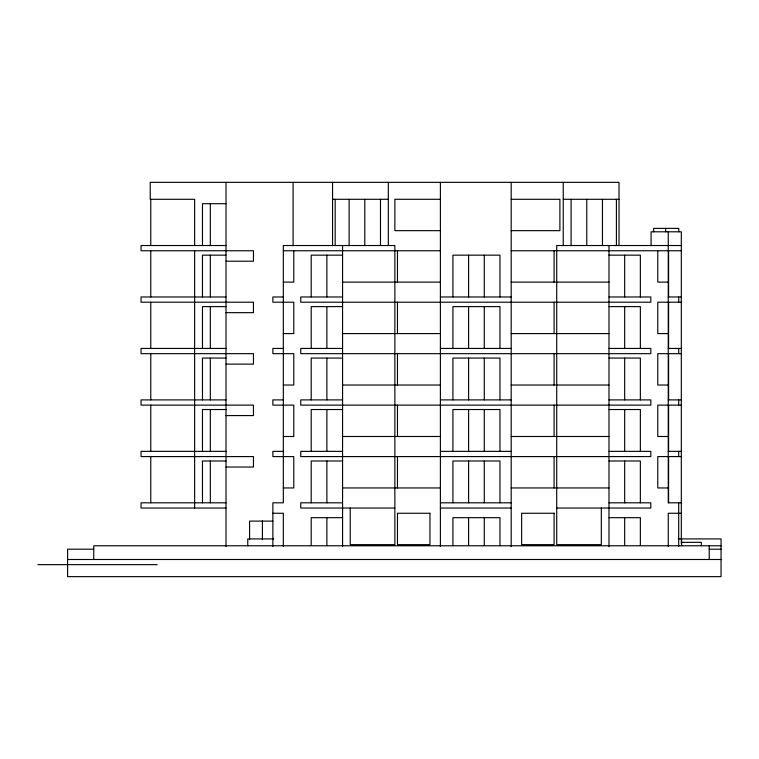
<?xml version="1.0" encoding="UTF-8"?>
<svg xmlns="http://www.w3.org/2000/svg" width="759" height="759" viewBox="0 0 759 759"><rect width="100%" height="100%" fill="white"/><g stroke="black" fill="none" stroke-linecap="round" stroke-linejoin="round"><path stroke-width="1.14" d="M332.556 199.294L388.323 199.294M440.391 199.294L394.86 199.294L394.86 230.66L440.391 230.66M511.186 199.294L559.895 199.294L559.895 230.66L511.186 230.66M563.244 199.294L619.012 199.294M226.011 203.697L202.482 203.697L202.482 245.527M226.011 245.527L141.051 245.527L141.051 250.755L253.459 250.755L253.459 261.21L226.011 261.21M681.316 245.527L556.717 245.527L556.717 544.639L601.337 544.639L601.337 508.037M283.325 250.755L440.391 250.755M511.186 250.755L668.243 250.755M681.316 250.755L668.594 250.755L668.594 296.978M226.011 255.157L202.482 255.157L202.482 296.978M342.575 255.157L311.209 255.157L311.209 296.978M608.993 255.157L640.359 255.157L640.359 296.978M283.325 282.12L293.78 282.12L293.78 250.755M342.575 282.12L440.391 282.12M511.186 282.12L608.993 282.12M668.243 282.12L657.787 282.12L657.787 250.755M226.011 296.978L141.051 296.978L141.051 302.205L253.459 302.205L253.459 312.661L226.011 312.661M283.325 296.978L272.87 296.978L272.87 302.205L293.78 302.205L293.78 333.581L283.325 333.581M342.575 296.978L300.754 296.978L300.754 302.205L650.814 302.205L650.814 296.978L608.993 296.978M440.391 296.978L511.186 296.978M668.243 296.978L681.316 296.978M681.316 302.205L657.787 302.205L657.787 333.581L668.243 333.581M226.011 306.617L202.482 306.617L202.482 348.438M342.575 306.617L311.209 306.617L311.209 348.438M608.993 306.617L640.359 306.617L640.359 348.438M342.575 333.581L440.391 333.581M511.186 333.581L608.993 333.581M226.011 348.438L141.051 348.438L141.051 353.666L253.459 353.666L253.459 364.121L226.011 364.121M283.325 348.438L272.87 348.438L272.87 353.666L293.78 353.666L293.78 385.031L283.325 385.031M342.575 348.438L300.754 348.438L300.754 353.666L650.814 353.666L650.814 348.438L608.993 348.438M440.391 348.438L511.186 348.438M668.243 348.438L681.316 348.438M681.316 353.666L657.787 353.666L657.787 385.031L668.243 385.031M226.011 358.068L202.482 358.068L202.482 399.898M342.575 358.068L311.209 358.068L311.209 399.898M608.993 358.068L640.359 358.068L640.359 399.898M342.575 385.031L440.391 385.031M511.186 385.031L608.993 385.031M226.011 399.898L141.051 399.898L141.051 405.126L253.459 405.126L253.459 415.581L226.011 415.581M283.325 399.898L272.87 399.898L272.87 405.126L293.78 405.126L293.78 436.491L283.325 436.491M342.575 399.898L300.754 399.898L300.754 405.126L650.814 405.126L650.814 399.898L608.993 399.898M440.391 399.898L511.186 399.898M668.243 399.898L681.316 399.898M681.316 405.126L657.787 405.126L657.787 436.491L668.243 436.491M226.011 409.528L202.482 409.528L202.482 451.358M342.575 409.528L311.209 409.528L311.209 451.358M608.993 409.528L640.359 409.528L640.359 451.358M342.575 436.491L440.391 436.491M511.186 436.491L608.993 436.491M226.011 451.358L141.051 451.358L141.051 456.586L253.459 456.586L253.459 467.041L226.011 467.041M283.325 451.358L272.87 451.358L272.87 456.586L293.78 456.586L293.78 487.952L283.325 487.952M342.575 451.358L300.754 451.358L300.754 456.586L650.814 456.586L650.814 451.358L608.993 451.358M440.391 451.358L511.186 451.358M668.243 451.358L681.316 451.358M681.316 456.586L657.787 456.586L657.787 487.952L668.243 487.952M226.011 460.988L202.482 460.988L202.482 502.809M342.575 460.988L311.209 460.988L311.209 502.809M608.993 460.988L640.359 460.988L640.359 502.809M342.575 487.952L440.391 487.952M511.186 487.952L608.993 487.952M226.011 502.809L141.051 502.809L141.051 508.037L226.011 508.037M342.575 502.809L300.754 502.809L300.754 508.037L394.86 508.037M440.391 502.809L511.186 502.809M608.993 502.809L650.814 502.809L650.814 508.037L556.717 508.037M681.316 502.809L668.243 502.809L668.243 231.799M440.391 508.037L511.186 508.037M272.87 513.264L283.325 513.264L283.325 546.461M681.316 513.264L668.243 513.264L668.243 546.461M342.575 517.676L311.209 517.676L311.209 545.56M608.993 517.676L640.359 517.676L640.359 545.56M272.87 521.11L249.597 521.11L249.597 539.725M273.724 538.918L247.766 538.918L247.766 545.778M678.195 538.918L721.05 538.918L721.05 576.65L67.608 576.65L67.608 549.203L93.755 549.203M681.601 542.343L701.325 542.343L701.325 545.778M721.05 545.778L93.755 545.778L93.755 559.497M709.219 549.203L721.05 549.203M67.608 559.497L721.05 559.497M37.95 564.639L157.16 564.639M709.219 545.778L709.219 559.497M681.601 538.918L681.601 545.778M681.316 543.491L681.316 231.799L651.089 231.799L651.089 245.527M678.745 231.799L678.745 228.374L653.67 228.374L653.67 231.799M678.698 296.978L678.698 302.205M678.698 348.438L678.698 353.666M678.698 399.898L678.698 405.126M678.698 451.358L678.698 456.586M678.698 502.809L678.698 546.461M668.594 302.205L668.594 348.438M668.594 353.666L668.594 399.898M668.594 405.126L668.594 451.358M668.594 456.586L668.594 502.809M665.671 228.374L665.671 231.799M624.676 255.157L624.676 296.978M624.676 306.617L624.676 348.438M624.676 358.068L624.676 399.898M624.676 409.528L624.676 451.358M624.676 460.988L624.676 502.809M624.676 517.676L624.676 545.56M619.012 245.527L619.012 182.35L150.206 182.35L150.206 199.294L194.646 199.294L194.646 245.527M616.403 199.294L616.403 245.527M608.993 245.527L608.993 546.632M602.456 199.294L602.456 245.527M586.773 199.294L586.773 245.527M571.091 199.294L571.091 245.527M563.244 182.35L563.244 245.527M554.098 250.755L554.098 282.12M554.098 302.205L554.098 333.581M554.098 353.666L554.098 385.031M554.098 405.126L554.098 436.491M554.098 456.586L554.098 487.952M511.186 182.35L511.186 546.632M499.963 296.978L499.963 255.157L452.914 255.157L452.914 296.978M499.963 348.438L499.963 306.617L452.914 306.617L452.914 348.438M499.963 399.898L499.963 358.068L452.914 358.068L452.914 399.898M499.963 451.358L499.963 409.528L452.914 409.528L452.914 451.358M499.963 502.809L499.963 460.988L452.914 460.988L452.914 502.809M499.963 545.56L499.963 517.676L452.914 517.676L452.914 545.56M484.28 255.157L484.28 296.978M484.28 306.617L484.28 348.438M484.28 358.068L484.28 399.898M484.28 409.528L484.28 451.358M484.28 460.988L484.28 502.809M484.28 517.676L484.28 545.56M468.597 255.157L468.597 296.978M468.597 306.617L468.597 348.438M468.597 358.068L468.597 399.898M468.597 409.528L468.597 451.358M468.597 460.988L468.597 502.809M468.597 517.676L468.597 545.56M440.391 182.35L440.391 546.632M397.469 250.755L397.469 282.12M397.469 302.205L397.469 333.581M397.469 353.666L397.469 385.031M397.469 405.126L397.469 436.491M397.469 456.586L397.469 487.952M388.323 182.35L388.323 245.527M380.487 199.294L380.487 245.527M364.794 199.294L364.794 245.527M350.231 508.037L350.231 544.639L394.86 544.639L394.86 245.527L283.325 245.527L283.325 502.809L272.87 502.809L272.87 546.461M349.112 199.294L349.112 245.527M342.575 245.527L342.575 546.632M335.174 199.294L335.174 245.527M332.556 182.35L332.556 245.527M326.892 255.157L326.892 296.978M326.892 306.617L326.892 348.438M326.892 358.068L326.892 399.898M326.892 409.528L326.892 451.358M326.892 460.988L326.892 502.809M326.892 517.676L326.892 545.56M293.107 182.35L293.107 245.527M262.415 520.892L262.415 539.744M226.011 182.35L226.011 546.508M210.328 203.697L210.328 245.527M210.328 255.157L210.328 296.978M210.328 306.617L210.328 348.438M210.328 358.068L210.328 399.898M210.328 409.528L210.328 451.358M210.328 460.988L210.328 502.809M194.646 250.755L194.646 508.037M150.775 199.294L150.775 245.527M150.775 250.755L150.775 296.978M150.775 302.205L150.775 348.438M150.775 353.666L150.775 399.898M150.775 405.126L150.775 451.358M150.775 456.586L150.775 502.809M429.936 513.264L397.469 513.264L397.469 544.639L429.936 544.639L429.936 513.264M554.098 513.264L521.642 513.264L521.642 544.639L554.098 544.639L554.098 513.264"/></g></svg>
